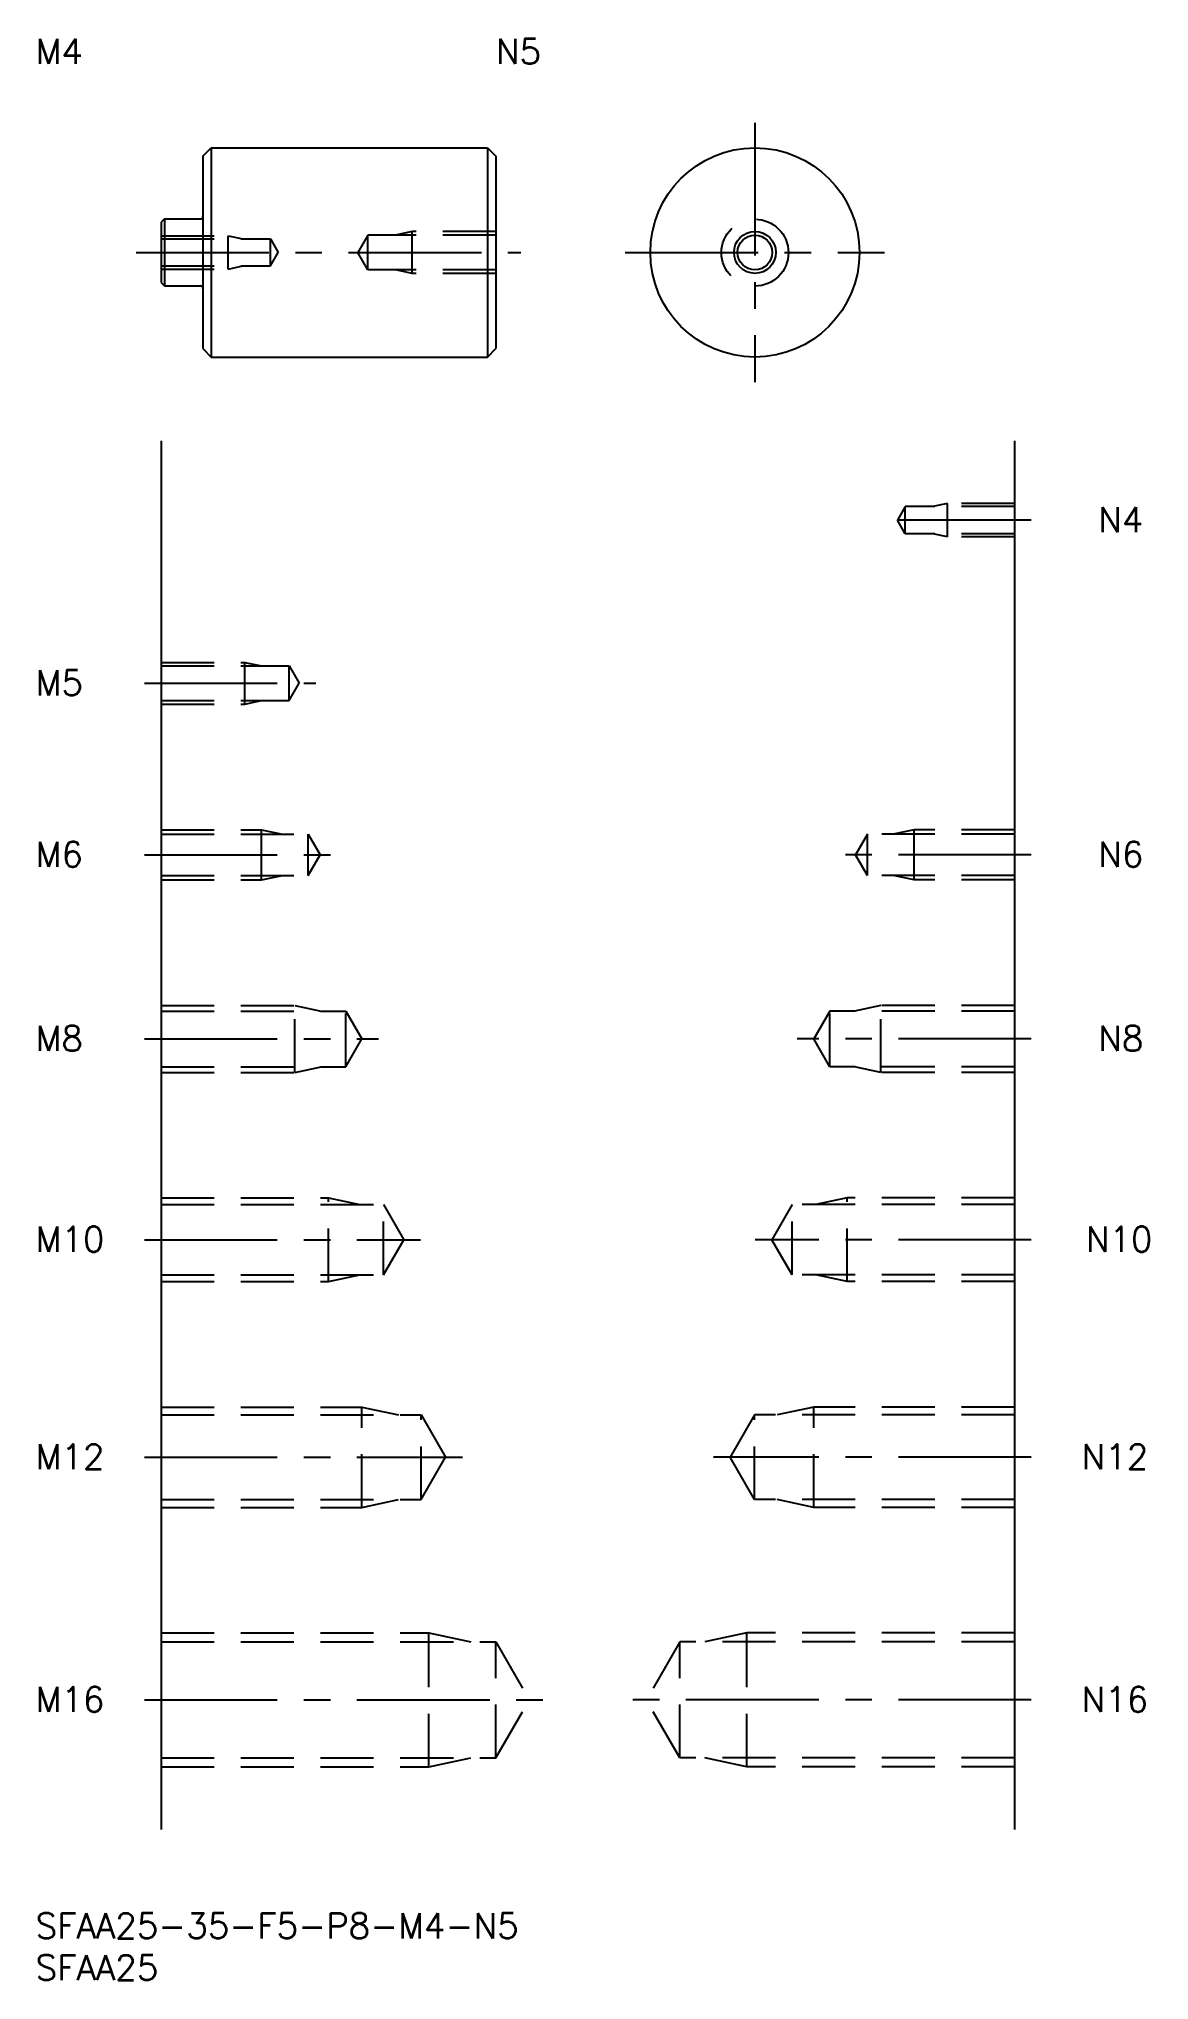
# Model space of a CAD drawing. Extents: x 0 to 133, y -8 to 224.
import ezdxf

# ---------------------------------------------------------------- set-up
doc = ezdxf.new("R2010")
doc.units = 0
doc.header["$LTSCALE"] = 0.5
doc.linetypes.add('CENTER', pattern=[50.8, 31.75, -6.35, 6.35, -6.35])
doc.linetypes.add('DASHED', pattern=[19.05, 12.7, -6.35])
for name, color, linetype in [('MSM_CENTER', 1, 'CENTER'), ('MSM_CONTINUOUS', 7, 'CONTINUOUS'), ('MSM_DASHED', 4, 'DASHED'), ('MSM_NARROW', 5, 'CONTINUOUS'), ('MSM_PART_NUMBER', 7, 'CONTINUOUS')]:
    doc.layers.add(name, color=color, linetype=linetype)
doc.styles.get("Standard").update_dxf_attribs({"font": 'txt.shx', "height": 3, "bigfont": 'bigfont.shx'})

# ---------------------------------------------------------------- blocks, each defined once
blk = doc.blocks.new('*U4')
at = {"layer": 'MSM_PART_NUMBER'}
blk.add_text('SFAA25-35-F5-P8-M4-N5', height=3, dxfattribs=at).set_placement((0, -3))
blk = doc.blocks.new('*U5')
at = {"layer": 'MSM_PART_NUMBER'}
blk.add_text('SFAA25', height=3, dxfattribs=at).set_placement((0, -8))
blk = doc.blocks.new('*U6')
at = {"layer": 'MSM_PART_NUMBER'}
blk.add_text('M16', height=3, dxfattribs=at).set_placement((0, 24.06))
blk = doc.blocks.new('*U7')
at = {"layer": 'MSM_PART_NUMBER'}
blk.add_text('M12', height=3, dxfattribs=at).set_placement((0, 53.06))
blk = doc.blocks.new('*U8')
at = {"layer": 'MSM_PART_NUMBER'}
blk.add_text('M10', height=3, dxfattribs=at).set_placement((0, 79.06))
blk = doc.blocks.new('*U9')
at = {"layer": 'MSM_PART_NUMBER'}
blk.add_text('M8', height=3, dxfattribs=at).set_placement((0, 103.06))
blk = doc.blocks.new('*U10')
at = {"layer": 'MSM_PART_NUMBER'}
blk.add_text('M6', height=3, dxfattribs=at).set_placement((0, 125.06))
blk = doc.blocks.new('*U11')
at = {"layer": 'MSM_PART_NUMBER'}
blk.add_text('M5', height=3, dxfattribs=at).set_placement((0, 145.56))
blk = doc.blocks.new('*U12')
at = {"layer": 'MSM_PART_NUMBER'}
blk.add_text('M4', height=3, dxfattribs=at).set_placement((0, 221.03))
blk = doc.blocks.new('*U13')
at = {"layer": 'MSM_PART_NUMBER'}
blk.add_text('N16', height=3, dxfattribs=at).set_placement((125, 24.06))
blk = doc.blocks.new('*U14')
at = {"layer": 'MSM_PART_NUMBER'}
blk.add_text('N12', height=3, dxfattribs=at).set_placement((125, 53.06))
blk = doc.blocks.new('*U15')
at = {"layer": 'MSM_PART_NUMBER'}
blk.add_text('N10', height=3, dxfattribs=at).set_placement((125.5, 79.06))
blk = doc.blocks.new('*U16')
at = {"layer": 'MSM_PART_NUMBER'}
blk.add_text('N8', height=3, dxfattribs=at).set_placement((127, 103.06))
blk = doc.blocks.new('*U17')
at = {"layer": 'MSM_PART_NUMBER'}
blk.add_text('N6', height=3, dxfattribs=at).set_placement((127, 125.06))
blk = doc.blocks.new('*U18')
at = {"layer": 'MSM_PART_NUMBER'}
blk.add_text('N5', height=3, dxfattribs=at).set_placement((55, 221.03))
blk = doc.blocks.new('*U19')
at = {"layer": 'MSM_PART_NUMBER'}
blk.add_text('N4', height=3, dxfattribs=at).set_placement((127, 165.06))

msp = doc.modelspace()

# ---------------------------------------------------------------- linework, layer by layer
at = {"layer": 'MSM_CENTER'}
for p, q in [((85.97, 214), (85.97, 183)), ((12, 198.5), (58, 198.5)), ((70.47, 198.5), (101.47, 198.5)), ((119, 166.5), (101, 166.5)), ((13, 147), (33.5, 147)), ((13, 126.5), (36, 126.5)), ((119, 126.5), (96, 126.5)), ((13, 104.5), (41, 104.5)), ((119, 104.5), (91, 104.5)), ((13, 80.5), (46, 80.5)), ((119, 80.5), (86, 80.5)), ((13, 54.5), (51, 54.5)), ((119, 54.5), (81, 54.5)), ((13, 25.5), (61, 25.5)), ((119, 25.5), (71, 25.5))]:
    msp.add_line(p, q, dxfattribs=at)
at = {"layer": 'MSM_CONTINUOUS'}
for p, q in [((20, 210), (21, 211)), ((20, 210), (20, 187)), ((21, 211), (21, 186)), ((21, 211), (54, 211)), ((54, 211), (54, 186)), ((54, 211), (55, 210)), ((55, 210), (55, 187)), ((15.4, 202.5), (15, 202.1)), ((15, 202.1), (15, 194.9)), ((15.4, 202.5), (19.7, 202.5)), ((15.4, 202.5), (15.4, 194.5)), ((15, 194.9), (15.4, 194.5)), ((15.4, 194.5), (19.7, 194.5)), ((20, 187), (21, 186)), ((21, 186), (54, 186)), ((54, 186), (55, 187)), ((15, 176), (15, 10)), ((117, 176), (117, 10))]:
    msp.add_line(p, q, dxfattribs=at)
for radius in [12.5, 2.07]:
    msp.add_circle((85.97, 198.5), radius, dxfattribs=at)
for centre, start, end in [((19.7, 202.8), 270, 0), ((19.7, 194.2), 0, 90)]:
    msp.add_arc(centre, 0.3, start, end, dxfattribs=at)
at = {"layer": 'MSM_DASHED'}
for p, q in [((15, 200.5), (23, 200.5)), ((15, 200.12), (28.06, 200.12)), ((23, 196.5), (23, 200.5)), ((23, 200.5), (24.75, 200.12)), ((28.06, 196.88), (28.06, 200.12)), ((28.06, 200.12), (29, 198.5)), ((39.69, 200.57), (38.5, 198.5)), ((55, 200.57), (39.69, 200.57)), ((39.69, 196.43), (39.69, 200.57)), ((45, 201), (43, 200.57)), ((55, 201), (45, 201)), ((45, 196), (45, 201)), ((28.06, 196.88), (29, 198.5)), ((39.69, 196.43), (38.5, 198.5)), ((15, 196.88), (28.06, 196.88)), ((15, 196.5), (23, 196.5)), ((23, 196.5), (24.75, 196.88)), ((55, 196.43), (39.69, 196.43)), ((45, 196), (43, 196.43)), ((55, 196), (45, 196)), ((103.94, 168.12), (103, 166.5)), ((117, 168.12), (103.94, 168.12)), ((103.94, 164.88), (103.94, 168.12)), ((109, 168.5), (107.25, 168.12)), ((117, 168.5), (109, 168.5)), ((109, 164.5), (109, 168.5)), ((103.94, 164.88), (103, 166.5)), ((117, 164.88), (103.94, 164.88)), ((109, 164.5), (107.25, 164.88)), ((117, 164.5), (109, 164.5)), ((15, 149.5), (25, 149.5)), ((15, 149.07), (30.31, 149.07)), ((25, 144.5), (25, 149.5)), ((25, 149.5), (27, 149.07)), ((30.31, 144.93), (30.31, 149.07)), ((30.31, 149.07), (31.5, 147)), ((30.31, 144.93), (31.5, 147)), ((15, 144.93), (30.31, 144.93)), ((15, 144.5), (25, 144.5)), ((25, 144.5), (27, 144.93)), ((15, 129.5), (27, 129.5)), ((15, 128.96), (32.58, 128.96)), ((27, 123.5), (27, 129.5)), ((27, 129.5), (29.5, 128.96)), ((32.58, 124.04), (32.58, 128.96)), ((32.58, 128.96), (34, 126.5)), ((99.42, 128.96), (98, 126.5)), ((117, 128.96), (99.42, 128.96)), ((99.42, 124.04), (99.42, 128.96)), ((105, 129.5), (102.5, 128.96)), ((117, 129.5), (105, 129.5)), ((105, 123.5), (105, 129.5)), ((32.58, 124.04), (34, 126.5)), ((99.42, 124.04), (98, 126.5)), ((15, 124.04), (32.58, 124.04)), ((15, 123.5), (27, 123.5)), ((27, 123.5), (29.5, 124.04)), ((117, 124.04), (99.42, 124.04)), ((105, 123.5), (102.5, 124.04)), ((117, 123.5), (105, 123.5)), ((15, 108.5), (31, 108.5)), ((15, 107.82), (37.08, 107.82)), ((31, 100.5), (31, 108.5)), ((31, 108.5), (34.12, 107.82)), ((37.08, 101.18), (37.08, 107.82)), ((37.08, 107.82), (39, 104.5)), ((94.92, 107.82), (93, 104.5)), ((94.92, 101.18), (94.92, 107.82)), ((117, 107.82), (94.92, 107.82)), ((101, 108.5), (97.88, 107.82)), ((101, 100.5), (101, 108.5)), ((117, 108.5), (101, 108.5)), ((37.08, 101.18), (39, 104.5)), ((94.92, 101.18), (93, 104.5)), ((15, 101.18), (37.08, 101.18)), ((15, 100.5), (31, 100.5)), ((31, 100.5), (34.12, 101.18)), ((117, 101.18), (94.92, 101.18)), ((101, 100.5), (97.88, 101.18)), ((117, 100.5), (101, 100.5)), ((15, 85.5), (35, 85.5)), ((15, 84.69), (41.58, 84.69)), ((35, 75.5), (35, 85.5)), ((35, 85.5), (38.75, 84.69)), ((41.58, 76.31), (41.58, 84.69)), ((41.58, 84.69), (44, 80.5)), ((90.42, 84.69), (88, 80.5)), ((90.42, 76.31), (90.42, 84.69)), ((117, 84.69), (90.42, 84.69)), ((97, 85.5), (93.25, 84.69)), ((97, 75.5), (97, 85.5)), ((117, 85.5), (97, 85.5)), ((41.58, 76.31), (44, 80.5)), ((90.42, 76.31), (88, 80.5)), ((15, 76.31), (41.58, 76.31)), ((15, 75.5), (35, 75.5)), ((35, 75.5), (38.75, 76.31)), ((117, 76.31), (90.42, 76.31)), ((97, 75.5), (93.25, 76.31)), ((117, 75.5), (97, 75.5)), ((15, 60.5), (39, 60.5)), ((39, 48.5), (39, 60.5)), ((39, 60.5), (43.37, 59.55)), ((93, 60.5), (88.63, 59.55)), ((93, 48.5), (93, 60.5)), ((117, 60.5), (93, 60.5)), ((15, 59.55), (46.08, 59.55)), ((46.08, 49.45), (46.08, 59.55)), ((46.08, 59.55), (49, 54.5)), ((85.92, 59.55), (83, 54.5)), ((85.92, 49.45), (85.92, 59.55)), ((117, 59.55), (85.92, 59.55)), ((46.08, 49.45), (49, 54.5)), ((85.92, 49.45), (83, 54.5)), ((15, 49.45), (46.08, 49.45)), ((39, 48.5), (43.37, 49.45)), ((117, 49.45), (85.92, 49.45)), ((93, 48.5), (88.63, 49.45)), ((15, 48.5), (39, 48.5)), ((117, 48.5), (93, 48.5)), ((15, 33.5), (47, 33.5)), ((47, 17.5), (47, 33.5)), ((47, 33.5), (52, 32.42)), ((85, 33.5), (80, 32.42)), ((85, 17.5), (85, 33.5)), ((117, 33.5), (85, 33.5)), ((15, 32.42), (55.01, 32.42)), ((55.01, 18.58), (55.01, 32.42)), ((55.01, 32.42), (59, 25.5)), ((76.99, 32.42), (73, 25.5)), ((76.99, 18.58), (76.99, 32.42)), ((117, 32.42), (76.99, 32.42)), ((55.01, 18.58), (59, 25.5)), ((76.99, 18.58), (73, 25.5)), ((15, 18.58), (55.01, 18.58)), ((47, 17.5), (52, 18.58)), ((117, 18.58), (76.99, 18.58)), ((85, 17.5), (80, 18.58)), ((15, 17.5), (47, 17.5)), ((117, 17.5), (85, 17.5))]:
    msp.add_line(p, q, dxfattribs=at)
msp.add_circle((85.97, 198.47), 4, dxfattribs=at)
at = {"layer": 'MSM_NARROW'}
msp.add_circle((85.97, 198.5), 2.5, dxfattribs=at)

# ---------------------------------------------------------------- block references
at = {"layer": 'MSM_CONTINUOUS'}
for name in ['*U12', '*U18', '*U19', '*U11', '*U10', '*U17', '*U9', '*U16', '*U8', '*U15', '*U7', '*U14', '*U6', '*U13', '*U4', '*U5']:
    msp.add_blockref(name, (0, 0), dxfattribs=at)

doc.saveas('drawing.dxf')
